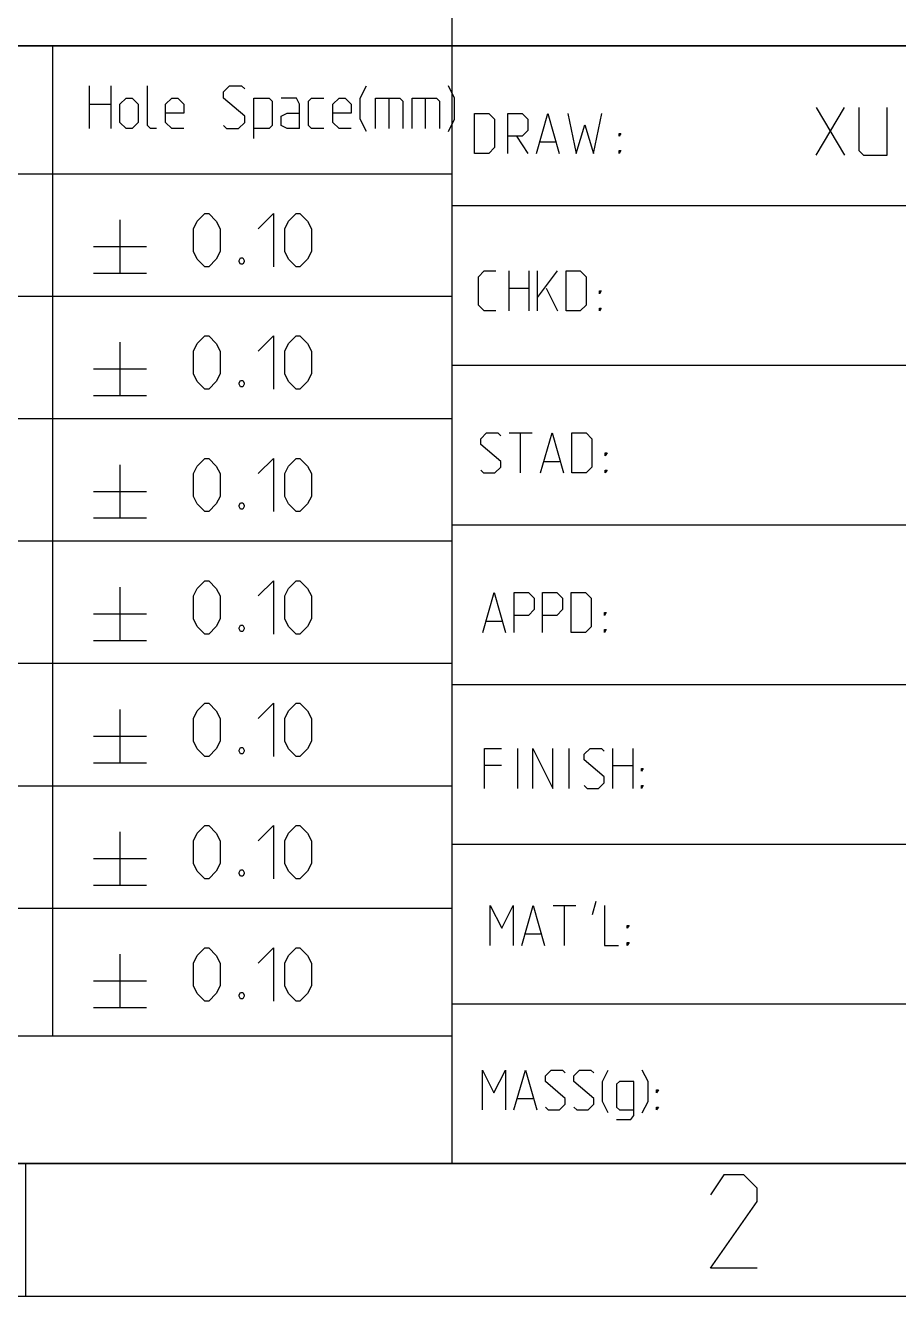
# Model space of a CAD drawing. Header units: millimetres. Extents: x 0 to 210, y 0 to 297.
# Drawn here: x 52.98 to 85.78, y 0 to 47.77 of the extents above; entities that cross this region are included whole.
import ezdxf

# ---------------------------------------------------------------- set-up
doc = ezdxf.new("R2010")
doc.units = ezdxf.units.MM
doc.header["$LTSCALE"] = 19.36
doc.layers.get('0').update_dxf_attribs({"linetype": 'CONTINUOUS'})

msp = doc.modelspace()

# ---------------------------------------------------------------- linework, layer by layer
at = {"color": 2}
for p, q in [((69, 59), (69, 5)), ((25, 47), (69, 47)), ((54, 47), (54, 9.8)), ((69, 47), (205, 47)), ((69, 47), (69, 5)), ((55.391, 43.9), (55.391, 45.5)), ((56.191, 45.5), (56.191, 43.9)), ((66.629, 45.043), (66.629, 43.9)), ((68, 45.043), (68, 43.9)), ((55.391, 44.814), (56.191, 44.814)), ((71.425, 43.607), (71.854, 42.964)), ((72.318, 43.393), (72.889, 43.393)), ((25, 42.2), (69, 42.2)), ((69, 41), (122, 41)), ((56.534, 40.462), (56.534, 38.462)), ((55.534, 39.462), (57.534, 39.462)), ((55.534, 38.462), (57.534, 38.462)), ((71.149, 37.043), (71.149, 38.543)), ((71.899, 38.543), (71.899, 37.043)), ((72.22, 37.043), (72.22, 38.543)), ((72.22, 37.543), (72.97, 38.543)), ((71.149, 37.9), (71.899, 37.9)), ((72.542, 37.9), (72.97, 37.043)), ((25, 37.6), (69, 37.6)), ((56.534, 35.862), (56.534, 33.862)), ((69, 35), (205, 35)), ((55.534, 34.862), (57.534, 34.862)), ((55.534, 33.862), (57.534, 33.862)), ((25, 33), (69, 33)), ((71.157, 32.456), (72.014, 32.456)), ((71.585, 30.956), (71.585, 32.456)), ((56.534, 31.262), (56.534, 29.262)), ((72.478, 31.384), (73.05, 31.384)), ((55.534, 30.262), (57.534, 30.262)), ((55.534, 29.262), (57.534, 29.262)), ((69, 29), (122, 29)), ((25, 28.4), (69, 28.4)), ((56.534, 26.662), (56.534, 24.662)), ((55.534, 25.662), (57.534, 25.662)), ((70.304, 25.387), (70.875, 25.387)), ((55.534, 24.662), (57.534, 24.662)), ((25, 23.8), (69, 23.8)), ((69, 23), (205, 23)), ((56.534, 22.062), (56.534, 20.062)), ((55.534, 21.062), (57.534, 21.062)), ((71.477, 19.099), (71.477, 20.599)), ((73.406, 19.099), (73.406, 20.599)), ((75.049, 19.099), (75.049, 20.599)), ((75.799, 20.599), (75.799, 19.099)), ((55.534, 20.062), (57.534, 20.062)), ((70.87, 19.956), (70.227, 19.956)), ((75.049, 19.956), (75.799, 19.956)), ((25, 19.2), (69, 19.2)), ((56.534, 17.462), (56.534, 15.462)), ((69, 17), (205, 17)), ((55.534, 16.462), (57.534, 16.462)), ((55.534, 15.462), (57.534, 15.462)), ((74.41, 14.843), (74.267, 14.343)), ((25, 14.6), (69, 14.6)), ((72.803, 14.7), (73.66, 14.7)), ((73.231, 13.2), (73.231, 14.7)), ((71.767, 13.628), (72.339, 13.628)), ((56.534, 12.862), (56.534, 10.862)), ((55.534, 11.862), (57.534, 11.862)), ((69, 11), (205, 11)), ((55.534, 10.862), (57.534, 10.862)), ((25, 9.8), (69, 9.8)), ((71.477, 7.443), (72.048, 7.443)), ((25, 5), (69, 5)), ((53, 0), (53, 5)), ((69, 5), (205, 5)), ((210, 0), (0, 0))]:
    msp.add_line(p, q, dxfattribs=at)
at = {"color": 7}
for p, q in [((205, 47), (25, 47)), ((69, 47), (69, 5)), ((82.681, 42.899), (83.752, 44.685)), ((82.681, 44.685), (83.752, 42.899)), ((205, 5), (25, 5))]:
    msp.add_line(p, q, dxfattribs=at)
at = {"color": 2}
for points in [[(57.905, 43.9), (57.676, 43.9), (57.562, 44.014), (57.562, 45.5)], [(60.419, 44.014), (60.534, 43.9), (60.991, 43.9), (61.219, 44.129), (61.219, 44.357), (60.419, 45.043), (60.419, 45.272), (60.648, 45.5), (61.105, 45.5), (61.219, 45.386)], [(65.791, 43.786), (65.562, 44.243), (65.562, 45.043), (65.791, 45.5)], [(68.876, 43.786), (69.105, 44.243), (69.105, 45.043), (68.876, 45.5)], [(56.534, 44.129), (56.534, 44.814), (56.762, 45.043), (56.991, 45.043), (57.219, 44.814), (57.219, 44.129), (56.991, 43.9), (56.762, 43.9), (56.534, 44.129)], [(58.934, 43.9), (58.476, 43.9), (58.248, 44.129), (58.248, 44.814), (58.476, 45.043), (58.705, 45.043), (58.934, 44.814), (58.934, 44.472), (58.248, 44.472)], [(61.562, 43.519), (61.562, 45.043), (62.134, 45.043), (62.248, 44.929), (62.248, 44.014), (62.134, 43.9), (61.562, 43.9)], [(63.276, 43.9), (63.276, 44.814), (63.162, 45.043), (62.591, 45.043)], [(64.191, 43.9), (63.734, 43.9), (63.619, 44.014), (63.619, 44.929), (63.734, 45.043), (64.191, 45.043)], [(65.219, 43.9), (64.762, 43.9), (64.534, 44.129), (64.534, 44.814), (64.762, 45.043), (64.991, 45.043), (65.219, 44.814), (65.219, 44.472), (64.534, 44.472)], [(66.134, 43.9), (66.134, 45.043), (67.048, 45.043), (67.162, 44.929), (67.162, 43.9)], [(67.505, 43.9), (67.505, 45.043), (68.419, 45.043), (68.534, 44.929), (68.534, 43.9)], [(63.276, 43.9), (62.819, 43.9), (62.591, 44.014), (62.591, 44.357), (62.819, 44.472), (63.276, 44.472)], [(69.854, 42.964), (69.854, 44.464), (70.389, 44.464), (70.604, 44.25), (70.604, 43.178), (70.389, 42.964), (69.854, 42.964)], [(71.104, 42.964), (71.104, 44.464), (71.639, 44.464), (71.854, 44.25), (71.854, 43.821), (71.639, 43.607), (71.104, 43.607)], [(72.175, 42.964), (72.604, 44.464), (73.032, 42.964)], [(73.354, 44.464), (73.675, 42.964), (73.996, 44.035), (74.318, 42.964), (74.639, 44.464)], [(75.282, 43.607), (75.282, 43.714), (75.354, 43.714), (75.282, 43.607)], [(75.282, 42.964), (75.282, 43.071), (75.354, 43.071), (75.282, 42.964)], [(59.295, 39.272), (59.295, 40.129), (59.438, 40.414), (59.724, 40.7), (59.867, 40.7), (60.153, 40.414), (60.295, 40.129), (60.295, 39.272), (60.153, 38.986), (59.867, 38.7), (59.724, 38.7), (59.438, 38.986), (59.295, 39.272)], [(61.724, 40.129), (62.295, 40.7), (62.295, 38.7)], [(62.724, 39.272), (62.724, 40.129), (62.867, 40.414), (63.153, 40.7), (63.295, 40.7), (63.581, 40.414), (63.724, 40.129), (63.724, 39.272), (63.581, 38.986), (63.295, 38.7), (63.153, 38.7), (62.867, 38.986), (62.724, 39.272)], [(61.153, 39.033), (61.2, 38.938), (61.2, 38.891), (61.153, 38.795), (61.057, 38.795), (61.01, 38.891), (61.01, 38.938), (61.057, 39.033), (61.153, 39.033)], [(70.649, 37.043), (70.22, 37.043), (70.006, 37.257), (70.006, 38.328), (70.22, 38.543), (70.649, 38.543)], [(73.292, 37.043), (73.292, 38.543), (73.827, 38.543), (74.042, 38.328), (74.042, 37.257), (73.827, 37.043), (73.292, 37.043)], [(74.542, 37.685), (74.542, 37.793), (74.613, 37.793), (74.542, 37.685)], [(74.542, 37.043), (74.542, 37.15), (74.613, 37.15), (74.542, 37.043)], [(59.295, 34.672), (59.295, 35.529), (59.438, 35.814), (59.724, 36.1), (59.867, 36.1), (60.153, 35.814), (60.295, 35.529), (60.295, 34.672), (60.153, 34.386), (59.867, 34.1), (59.724, 34.1), (59.438, 34.386), (59.295, 34.672)], [(61.724, 35.529), (62.295, 36.1), (62.295, 34.1)], [(62.724, 34.672), (62.724, 35.529), (62.867, 35.814), (63.153, 36.1), (63.295, 36.1), (63.581, 35.814), (63.724, 35.529), (63.724, 34.672), (63.581, 34.386), (63.295, 34.1), (63.153, 34.1), (62.867, 34.386), (62.724, 34.672)], [(61.153, 34.433), (61.2, 34.338), (61.2, 34.291), (61.153, 34.195), (61.057, 34.195), (61.01, 34.291), (61.01, 34.338), (61.057, 34.433), (61.153, 34.433)], [(70.085, 31.063), (70.192, 30.956), (70.621, 30.956), (70.835, 31.17), (70.835, 31.384), (70.085, 32.027), (70.085, 32.241), (70.3, 32.456), (70.728, 32.456), (70.835, 32.348)], [(72.335, 30.956), (72.764, 32.456), (73.192, 30.956)], [(73.514, 30.956), (73.514, 32.456), (74.05, 32.456), (74.264, 32.241), (74.264, 31.17), (74.05, 30.956), (73.514, 30.956)], [(74.764, 31.598), (74.764, 31.706), (74.835, 31.706), (74.764, 31.598)], [(59.295, 30.072), (59.295, 30.929), (59.438, 31.214), (59.724, 31.5), (59.867, 31.5), (60.153, 31.214), (60.295, 30.929), (60.295, 30.072), (60.153, 29.786), (59.867, 29.5), (59.724, 29.5), (59.438, 29.786), (59.295, 30.072)], [(61.724, 30.929), (62.295, 31.5), (62.295, 29.5)], [(62.724, 30.072), (62.724, 30.929), (62.867, 31.214), (63.153, 31.5), (63.295, 31.5), (63.581, 31.214), (63.724, 30.929), (63.724, 30.072), (63.581, 29.786), (63.295, 29.5), (63.153, 29.5), (62.867, 29.786), (62.724, 30.072)], [(74.764, 30.956), (74.764, 31.063), (74.835, 31.063), (74.764, 30.956)], [(61.153, 29.833), (61.2, 29.738), (61.2, 29.691), (61.153, 29.595), (61.057, 29.595), (61.01, 29.691), (61.01, 29.738), (61.057, 29.833), (61.153, 29.833)], [(59.295, 25.472), (59.295, 26.329), (59.438, 26.614), (59.724, 26.9), (59.867, 26.9), (60.153, 26.614), (60.295, 26.329), (60.295, 25.472), (60.153, 25.186), (59.867, 24.9), (59.724, 24.9), (59.438, 25.186), (59.295, 25.472)], [(61.724, 26.329), (62.295, 26.9), (62.295, 24.9)], [(62.724, 25.472), (62.724, 26.329), (62.867, 26.614), (63.153, 26.9), (63.295, 26.9), (63.581, 26.614), (63.724, 26.329), (63.724, 25.472), (63.581, 25.186), (63.295, 24.9), (63.153, 24.9), (62.867, 25.186), (62.724, 25.472)], [(70.161, 24.958), (70.59, 26.458), (71.018, 24.958)], [(71.34, 24.958), (71.34, 26.458), (71.875, 26.458), (72.09, 26.244), (72.09, 25.815), (71.875, 25.601), (71.34, 25.601)], [(72.411, 24.958), (72.411, 26.458), (72.947, 26.458), (73.161, 26.244), (73.161, 25.815), (72.947, 25.601), (72.411, 25.601)], [(73.482, 24.958), (73.482, 26.458), (74.018, 26.458), (74.232, 26.244), (74.232, 25.173), (74.018, 24.958), (73.482, 24.958)], [(74.732, 25.601), (74.732, 25.708), (74.804, 25.708), (74.732, 25.601)], [(61.153, 25.233), (61.2, 25.138), (61.2, 25.091), (61.153, 24.995), (61.057, 24.995), (61.01, 25.091), (61.01, 25.138), (61.057, 25.233), (61.153, 25.233)], [(74.732, 24.958), (74.732, 25.065), (74.804, 25.065), (74.732, 24.958)], [(59.295, 20.872), (59.295, 21.729), (59.438, 22.014), (59.724, 22.3), (59.867, 22.3), (60.153, 22.014), (60.295, 21.729), (60.295, 20.872), (60.153, 20.586), (59.867, 20.3), (59.724, 20.3), (59.438, 20.586), (59.295, 20.872)], [(61.724, 21.729), (62.295, 22.3), (62.295, 20.3)], [(62.724, 20.872), (62.724, 21.729), (62.867, 22.014), (63.153, 22.3), (63.295, 22.3), (63.581, 22.014), (63.724, 21.729), (63.724, 20.872), (63.581, 20.586), (63.295, 20.3), (63.153, 20.3), (62.867, 20.586), (62.724, 20.872)], [(61.153, 20.633), (61.2, 20.538), (61.2, 20.491), (61.153, 20.395), (61.057, 20.395), (61.01, 20.491), (61.01, 20.538), (61.057, 20.633), (61.153, 20.633)], [(70.227, 19.099), (70.227, 20.599), (70.87, 20.599)], [(72.049, 19.099), (72.049, 20.599), (72.799, 19.099), (72.799, 20.599)], [(73.977, 19.206), (74.085, 19.099), (74.513, 19.099), (74.727, 19.313), (74.727, 19.528), (73.977, 20.171), (73.977, 20.385), (74.192, 20.599), (74.62, 20.599), (74.727, 20.492)], [(76.12, 19.742), (76.12, 19.849), (76.192, 19.849), (76.12, 19.742)], [(76.12, 19.099), (76.12, 19.206), (76.192, 19.206), (76.12, 19.099)], [(59.295, 16.272), (59.295, 17.129), (59.438, 17.414), (59.724, 17.7), (59.867, 17.7), (60.153, 17.414), (60.295, 17.129), (60.295, 16.272), (60.153, 15.986), (59.867, 15.7), (59.724, 15.7), (59.438, 15.986), (59.295, 16.272)], [(61.724, 17.129), (62.295, 17.7), (62.295, 15.7)], [(62.724, 16.272), (62.724, 17.129), (62.867, 17.414), (63.153, 17.7), (63.295, 17.7), (63.581, 17.414), (63.724, 17.129), (63.724, 16.272), (63.581, 15.986), (63.295, 15.7), (63.153, 15.7), (62.867, 15.986), (62.724, 16.272)], [(61.153, 16.033), (61.2, 15.938), (61.2, 15.891), (61.153, 15.795), (61.057, 15.795), (61.01, 15.891), (61.01, 15.938), (61.057, 16.033), (61.153, 16.033)], [(70.446, 13.2), (70.446, 14.7), (70.874, 13.843), (71.303, 14.7), (71.303, 13.2)], [(71.624, 13.2), (72.053, 14.7), (72.481, 13.2)], [(74.731, 14.7), (74.731, 13.2), (75.267, 13.2)], [(75.589, 13.843), (75.589, 13.95), (75.66, 13.95), (75.589, 13.843)], [(59.295, 11.672), (59.295, 12.529), (59.438, 12.814), (59.724, 13.1), (59.867, 13.1), (60.153, 12.814), (60.295, 12.529), (60.295, 11.672), (60.153, 11.386), (59.867, 11.1), (59.724, 11.1), (59.438, 11.386), (59.295, 11.672)], [(61.724, 12.529), (62.295, 13.1), (62.295, 11.1)], [(62.724, 11.672), (62.724, 12.529), (62.867, 12.814), (63.153, 13.1), (63.295, 13.1), (63.581, 12.814), (63.724, 12.529), (63.724, 11.672), (63.581, 11.386), (63.295, 11.1), (63.153, 11.1), (62.867, 11.386), (62.724, 11.672)], [(75.589, 13.2), (75.589, 13.307), (75.66, 13.307), (75.589, 13.2)], [(61.153, 11.433), (61.2, 11.338), (61.2, 11.291), (61.153, 11.195), (61.057, 11.195), (61.01, 11.291), (61.01, 11.338), (61.057, 11.433), (61.153, 11.433)], [(70.156, 7.015), (70.156, 8.515), (70.584, 7.657), (71.013, 8.515), (71.013, 7.015)], [(71.334, 7.015), (71.763, 8.515), (72.191, 7.015)], [(72.513, 7.122), (72.62, 7.015), (73.048, 7.015), (73.263, 7.229), (73.263, 7.443), (72.513, 8.086), (72.513, 8.3), (72.727, 8.515), (73.156, 8.515), (73.263, 8.407)], [(73.584, 7.122), (73.691, 7.015), (74.12, 7.015), (74.334, 7.229), (74.334, 7.443), (73.584, 8.086), (73.584, 8.3), (73.798, 8.515), (74.227, 8.515), (74.334, 8.407)], [(74.87, 6.907), (74.656, 7.336), (74.656, 8.086), (74.87, 8.515)], [(76.156, 6.907), (76.37, 7.336), (76.37, 8.086), (76.156, 8.515)], [(75.191, 6.657), (75.727, 6.657), (75.834, 6.8), (75.834, 8.086), (75.298, 8.086), (75.191, 7.979), (75.191, 7.122), (75.298, 7.015), (75.834, 7.015)], [(76.691, 7.657), (76.691, 7.765), (76.763, 7.765), (76.691, 7.657)], [(76.691, 7.015), (76.691, 7.122), (76.763, 7.122), (76.691, 7.015)], [(80.465, 1.073), (78.715, 1.073), (80.465, 3.573), (80.465, 4.073), (79.965, 4.573), (79.215, 4.573), (78.715, 3.823)]]:
    msp.add_lwpolyline(points, dxfattribs=at)
at = {"color": 7}
msp.add_lwpolyline([(84.288, 44.685), (84.288, 43.077), (84.467, 42.899), (85.36, 42.899), (85.36, 44.685)], dxfattribs=at)

doc.saveas('drawing.dxf')
